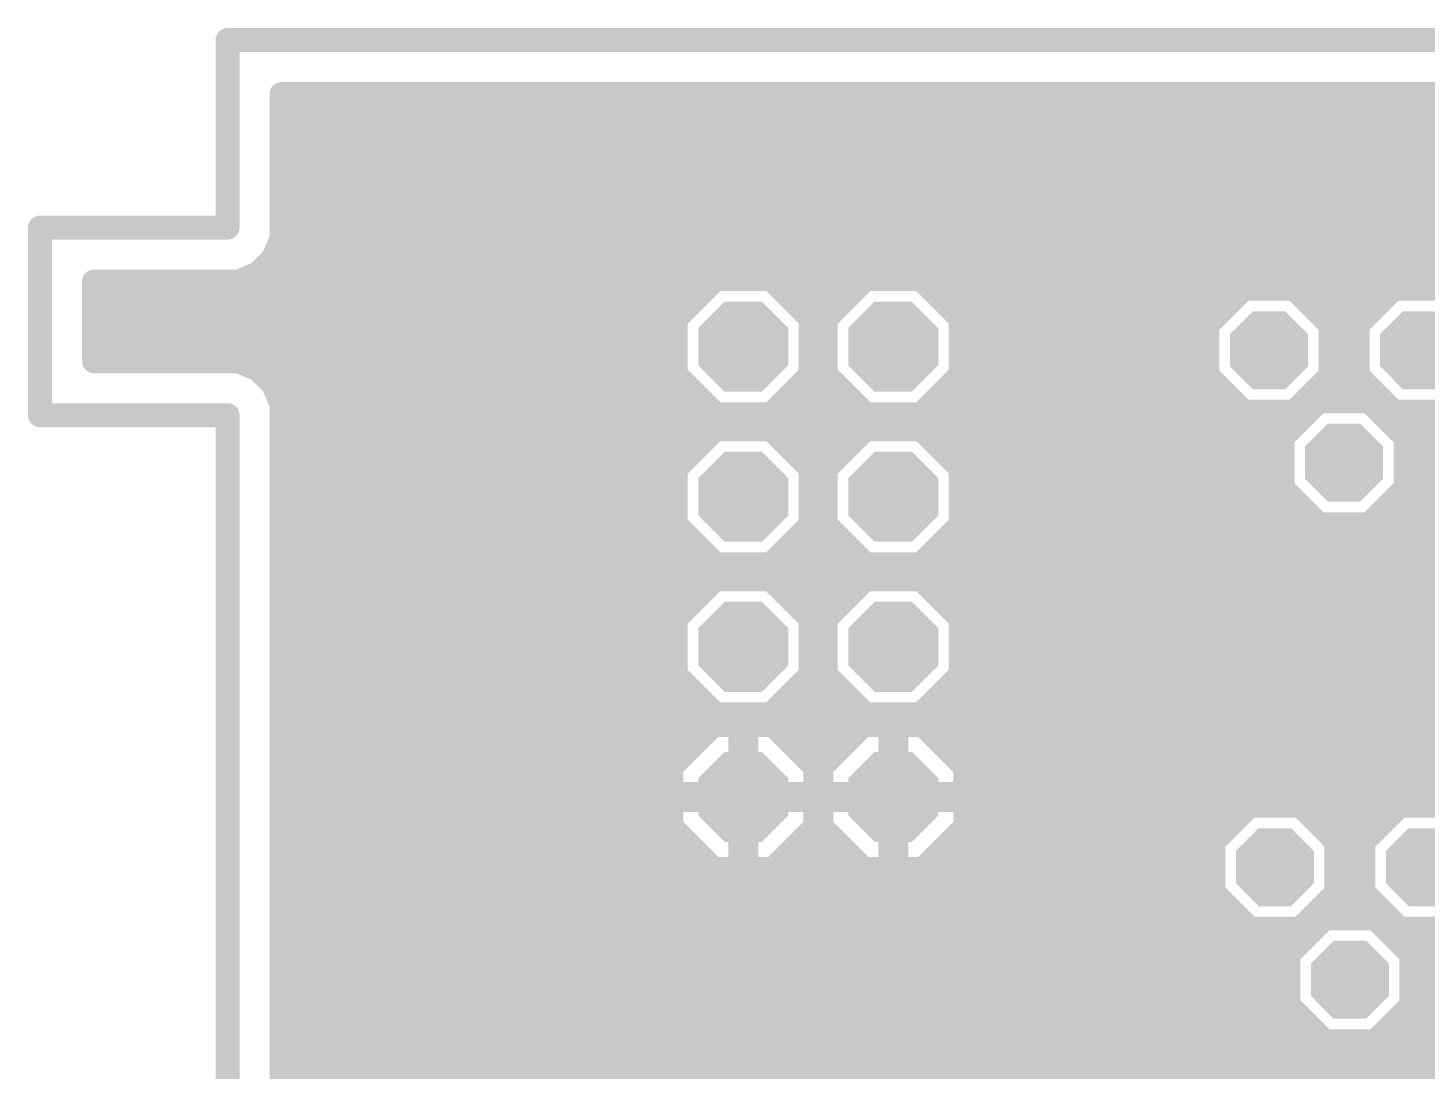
# Model space of a CAD drawing. Extents: x -22.4 to 22.4, y -27 to 9.2.
# Drawn here: x -22.38 to 1.32, y -8.47 to 9.2 of the extents above; entities that cross this region are included whole.
import ezdxf

# ---------------------------------------------------------------- set-up
doc = ezdxf.new("R2010")
doc.units = 0
for name, color, linetype in [('1', 22, 'CONTINUOUS'), ('17', 82, 'CONTINUOUS'), ('20', 7, 'CONTINUOUS')]:
    doc.layers.add(name, color=color, linetype=linetype)

# ---------------------------------------------------------------- blocks, each defined once
blk = doc.blocks.new('OCTAGONP')
at = {"const_width": 0.5}
blk.add_lwpolyline([(-0.25, -0.1036), (-0.25, 0.1036), (-0.1036, 0.25), (0.1036, 0.25), (0.25, 0.1036), (0.25, -0.1036), (0.1036, -0.25), (-0.1036, -0.25), (-0.25, -0.1036), (-0.25, 0.1036)], dxfattribs=at)

msp = doc.modelspace()

# ---------------------------------------------------------------- linework, layer by layer
at = {"layer": '1', "const_width": 0.4064}
for points in [[(-18.0856, 5.6431), (-18.0856, 8.0856)], [(-18.0856, 8.0856), (18.0856, 8.0856)], [(-18.0856, 7.7216), (18.0856, 7.7216)], [(-18.0856, 7.3152), (18.0856, 7.3152)], [(-18.0856, 6.9088), (18.0856, 6.9088)], [(-18.0856, 6.5024), (18.0856, 6.5024)], [(-18.0856, 6.096), (18.0856, 6.096)], [(-18.2248, 5.307), (-18.0856, 5.6431)], [(-18.0856, 5.6896), (18.0856, 5.6896)], [(-18.482, 5.0498), (-18.2248, 5.307)], [(-18.2486, 5.2832), (18.2486, 5.2832)], [(-18.8181, 4.9106), (-18.482, 5.0498)], [(-21.2606, 3.5644), (-21.2606, 4.9106)], [(-21.2606, 4.9106), (-18.8181, 4.9106)], [(-21.2606, 4.8768), (-10.8196, 4.8768)], [(-10.7434, 4.953), (-11.413, 4.2834)], [(-9.7966, 4.953), (-10.7434, 4.953)], [(-9.127, 4.2834), (-9.7966, 4.953)], [(-9.7204, 4.8768), (-8.2796, 4.8768)], [(-8.2034, 4.953), (-8.873, 4.2834)], [(-7.2566, 4.953), (-8.2034, 4.953)], [(-6.587, 4.2834), (-7.2566, 4.953)], [(-7.1804, 4.8768), (7.1804, 4.8768)], [(-1.8014, 4.7914), (-2.4114, 4.1814)], [(-0.9386, 4.7914), (-1.8014, 4.7914)], [(-0.3286, 4.1814), (-0.9386, 4.7914)], [(0.7386, 4.7914), (0.1286, 4.1814)], [(1.6014, 4.7914), (0.7386, 4.7914)], [(-21.2606, 4.4704), (-11.226, 4.4704)], [(-9.314, 4.4704), (-8.686, 4.4704)], [(-6.774, 4.4704), (-2.1224, 4.4704)], [(-0.6176, 4.4704), (0.4176, 4.4704)], [(-21.2606, 4.064), (-11.413, 4.064)], [(-11.413, 4.2834), (-11.413, 3.3366)], [(-9.127, 3.3366), (-9.127, 4.2834)], [(-9.127, 4.064), (-8.873, 4.064)], [(-8.873, 4.2834), (-8.873, 3.3366)], [(-6.587, 3.3366), (-6.587, 4.2834)], [(-6.587, 4.064), (-2.4114, 4.064)], [(-2.4114, 4.1814), (-2.4114, 3.3186)], [(-0.3286, 3.3186), (-0.3286, 4.1814)], [(-0.3286, 4.064), (0.1286, 4.064)], [(0.1286, 4.1814), (0.1286, 3.3186)], [(-21.2606, 3.6576), (-11.413, 3.6576)], [(-9.127, 3.6576), (-8.873, 3.6576)], [(-6.587, 3.6576), (-2.4114, 3.6576)], [(-0.3286, 3.6576), (0.1286, 3.6576)], [(-18.8181, 3.5644), (-21.2606, 3.5644)], [(-18.482, 3.4252), (-18.8181, 3.5644)], [(-18.2248, 3.168), (-18.482, 3.4252)], [(-18.308, 3.2512), (-11.3276, 3.2512)], [(-18.0856, 2.8319), (-18.2248, 3.168)], [(-11.413, 3.3366), (-10.7434, 2.667)], [(-9.7966, 2.667), (-9.127, 3.3366)], [(-9.2124, 3.2512), (-8.7876, 3.2512)], [(-8.873, 3.3366), (-8.2034, 2.667)], [(-7.2566, 2.667), (-6.587, 3.3366)], [(-6.6724, 3.2512), (-2.344, 3.2512)], [(-2.4114, 3.3186), (-1.8014, 2.7086)], [(-0.9386, 2.7086), (-0.3286, 3.3186)], [(-0.396, 3.2512), (0.196, 3.2512)], [(0.1286, 3.3186), (0.7386, 2.7086)], [(-0.5314, 2.8864), (-1.1414, 2.2764)], [(0.3314, 2.8864), (-0.5314, 2.8864)], [(0.9414, 2.2764), (0.3314, 2.8864)], [(-18.0909, 2.8448), (-10.9212, 2.8448)], [(-18.0856, 2.4681), (-18.0856, 2.8319)], [(-10.7434, 2.667), (-9.7966, 2.667)], [(-9.6188, 2.8448), (-8.3812, 2.8448)], [(-8.2034, 2.667), (-7.2566, 2.667)], [(-7.0788, 2.8448), (-1.9376, 2.8448)], [(-1.8014, 2.7086), (-0.9386, 2.7086)], [(-0.8024, 2.8448), (-0.573, 2.8448)], [(0.373, 2.8448), (0.6024, 2.8448)], [(0.7386, 2.7086), (1.6014, 2.7086)], [(-18.0856, -18.0856), (-18.0856, 2.4681)], [(-18.0856, 2.4384), (-0.9794, 2.4384)], [(-10.7434, 2.413), (-11.413, 1.7434)], [(-9.7966, 2.413), (-10.7434, 2.413)], [(-9.127, 1.7434), (-9.7966, 2.413)], [(-8.2034, 2.413), (-8.873, 1.7434)], [(-7.2566, 2.413), (-8.2034, 2.413)], [(-6.587, 1.7434), (-7.2566, 2.413)], [(0.7794, 2.4384), (12.5354, 2.4384)], [(-1.1414, 2.2764), (-1.1414, 1.4136)], [(0.9414, 1.4136), (0.9414, 2.2764)], [(-18.0856, 2.032), (-11.1244, 2.032)], [(-9.4156, 2.032), (-8.5844, 2.032)], [(-6.8756, 2.032), (-1.1414, 2.032)], [(0.9414, 2.032), (6.8756, 2.032)], [(-11.413, 1.7434), (-11.413, 0.7966)], [(-9.127, 0.7966), (-9.127, 1.7434)], [(-8.873, 1.7434), (-8.873, 0.7966)], [(-6.587, 0.7966), (-6.587, 1.7434)], [(-18.0856, 1.6256), (-11.413, 1.6256)], [(-9.127, 1.6256), (-8.873, 1.6256)], [(-6.587, 1.6256), (-1.1414, 1.6256)], [(0.9414, 1.6256), (6.587, 1.6256)], [(-18.0856, 1.2192), (-11.413, 1.2192)], [(-9.127, 1.2192), (-8.873, 1.2192)], [(-6.587, 1.2192), (-0.947, 1.2192)], [(-1.1414, 1.4136), (-0.5314, 0.8036)], [(0.3314, 0.8036), (0.9414, 1.4136)], [(0.747, 1.2192), (6.587, 1.2192)], [(-18.0856, 0.8128), (-11.413, 0.8128)], [(-11.413, 0.7966), (-10.7434, 0.127)], [(-9.7966, 0.127), (-9.127, 0.7966)], [(-9.127, 0.8128), (-8.873, 0.8128)], [(-8.873, 0.7966), (-8.2034, 0.127)], [(-7.2566, 0.127), (-6.587, 0.7966)], [(-6.587, 0.8128), (-0.5406, 0.8128)], [(-0.5314, 0.8036), (0.3314, 0.8036)], [(0.3406, 0.8128), (6.587, 0.8128)], [(-18.0856, 0.4064), (-11.0228, 0.4064)], [(-9.5172, 0.4064), (-8.4828, 0.4064)], [(-6.9772, 0.4064), (6.9772, 0.4064)], [(-10.7434, 0.127), (-9.7966, 0.127)], [(-8.2034, 0.127), (-7.2566, 0.127)], [(-18.0856, 0), (12.7158, 0)], [(-10.7434, -0.127), (-11.413, -0.7966)], [(-9.7966, -0.127), (-10.7434, -0.127)], [(-9.127, -0.7966), (-9.7966, -0.127)], [(-8.2034, -0.127), (-8.873, -0.7966)], [(-7.2566, -0.127), (-8.2034, -0.127)], [(-6.587, -0.7966), (-7.2566, -0.127)], [(-18.0856, -0.4064), (-11.0228, -0.4064)], [(-9.5172, -0.4064), (-8.4828, -0.4064)], [(-6.9772, -0.4064), (6.9772, -0.4064)], [(-18.0856, -0.8128), (-11.413, -0.8128)], [(-11.413, -0.7966), (-11.413, -1.7434)], [(-9.127, -1.7434), (-9.127, -0.7966)], [(-9.127, -0.8128), (-8.873, -0.8128)], [(-8.873, -0.7966), (-8.873, -1.7434)], [(-6.587, -1.7434), (-6.587, -0.7966)], [(-6.587, -0.8128), (6.587, -0.8128)], [(-18.0856, -1.2192), (-11.413, -1.2192)], [(-9.127, -1.2192), (-8.873, -1.2192)], [(-6.587, -1.2192), (6.587, -1.2192)], [(-18.0856, -1.6256), (-11.413, -1.6256)], [(-11.413, -1.7434), (-10.7434, -2.413)], [(-9.7966, -2.413), (-9.127, -1.7434)], [(-9.127, -1.6256), (-8.873, -1.6256)], [(-8.873, -1.7434), (-8.2034, -2.413)], [(-7.2566, -2.413), (-6.587, -1.7434)], [(-6.587, -1.6256), (6.587, -1.6256)], [(-18.0856, -2.032), (-11.1244, -2.032)], [(-9.4156, -2.032), (-8.5844, -2.032)], [(-6.8756, -2.032), (6.8756, -2.032)], [(-18.0856, -2.4384), (12.7158, -2.4384)], [(-10.7434, -2.413), (-9.7966, -2.413)], [(-8.2034, -2.413), (-7.2566, -2.413)], [(-10.775, -2.5908), (-11.4892, -3.305)], [(-10.3208, -2.5908), (-10.775, -2.5908)], [(-10.3208, -3.7592), (-10.3208, -2.5908)], [(-9.765, -2.5908), (-10.2192, -2.5908)], [(-10.2192, -2.5908), (-10.2192, -3.7592)], [(-9.0508, -3.305), (-9.765, -2.5908)], [(-8.235, -2.5908), (-8.9492, -3.305)], [(-7.7808, -2.5908), (-8.235, -2.5908)], [(-7.7808, -3.7592), (-7.7808, -2.5908)], [(-7.225, -2.5908), (-7.6792, -2.5908)], [(-7.6792, -2.5908), (-7.6792, -3.7592)], [(-6.5108, -3.305), (-7.225, -2.5908)], [(-18.0856, -2.8448), (-11.029, -2.8448)], [(-10.3208, -2.8448), (-10.2192, -2.8448)], [(-9.511, -2.8448), (-8.489, -2.8448)], [(-7.7808, -2.8448), (-7.6792, -2.8448)], [(-6.971, -2.8448), (6.971, -2.8448)], [(-18.0856, -3.2512), (-11.4354, -3.2512)], [(-10.3208, -3.2512), (-10.2192, -3.2512)], [(-9.1046, -3.2512), (-8.8954, -3.2512)], [(-7.7808, -3.2512), (-7.6792, -3.2512)], [(-6.5646, -3.2512), (6.5646, -3.2512)], [(-11.4892, -3.305), (-11.4892, -3.7592)], [(-9.0508, -3.7592), (-9.0508, -3.305)], [(-8.9492, -3.305), (-8.9492, -3.7592)], [(-6.5108, -3.7592), (-6.5108, -3.305)], [(-18.0856, -3.6576), (-11.4892, -3.6576)], [(-10.3208, -3.6576), (-10.2192, -3.6576)], [(-9.0508, -3.6576), (-8.9492, -3.6576)], [(-7.7808, -3.6576), (-7.6792, -3.6576)], [(-6.5108, -3.6576), (6.5108, -3.6576)], [(-11.4892, -3.7592), (-10.3208, -3.7592)], [(-10.3208, -3.8608), (-11.4892, -3.8608)], [(-11.4892, -3.8608), (-11.4892, -4.315)], [(-10.2192, -3.7592), (-10.3208, -3.7592)], [(-10.3208, -3.7592), (-10.3208, -3.8608)], [(-10.3208, -5.0292), (-10.3208, -3.8608)], [(-10.3208, -3.8608), (-10.2192, -3.8608)], [(-10.2192, -3.8608), (-10.2192, -3.7592)], [(-10.2192, -3.7592), (-9.0508, -3.7592)], [(-10.2192, -3.8608), (-10.2192, -5.0292)], [(-9.0508, -3.8608), (-10.2192, -3.8608)], [(-9.0508, -4.315), (-9.0508, -3.8608)], [(-8.9492, -3.7592), (-7.7808, -3.7592)], [(-7.7808, -3.8608), (-8.9492, -3.8608)], [(-8.9492, -3.8608), (-8.9492, -4.315)], [(-7.6792, -3.7592), (-7.7808, -3.7592)], [(-7.7808, -3.7592), (-7.7808, -3.8608)], [(-7.7808, -5.0292), (-7.7808, -3.8608)], [(-7.7808, -3.8608), (-7.6792, -3.8608)], [(-7.6792, -3.8608), (-7.6792, -3.7592)], [(-7.6792, -3.7592), (-6.5108, -3.7592)], [(-7.6792, -3.8608), (-7.6792, -5.0292)], [(-6.5108, -3.8608), (-7.6792, -3.8608)], [(-6.5108, -4.315), (-6.5108, -3.8608)], [(-1.7014, -3.9586), (-2.3114, -4.5686)], [(-0.8386, -3.9586), (-1.7014, -3.9586)], [(-0.2286, -4.5686), (-0.8386, -3.9586)], [(0.8386, -3.9586), (0.2286, -4.5686)], [(1.7014, -3.9586), (0.8386, -3.9586)], [(-18.0856, -4.064), (-11.4892, -4.064)], [(-10.3208, -4.064), (-10.2192, -4.064)], [(-9.0508, -4.064), (-8.9492, -4.064)], [(-7.7808, -4.064), (-7.6792, -4.064)], [(-6.5108, -4.064), (-1.8068, -4.064)], [(-0.7332, -4.064), (0.7332, -4.064)], [(-11.4892, -4.315), (-10.775, -5.0292)], [(-9.765, -5.0292), (-9.0508, -4.315)], [(-8.9492, -4.315), (-8.235, -5.0292)], [(-7.225, -5.0292), (-6.5108, -4.315)], [(-18.0856, -4.4704), (-11.3338, -4.4704)], [(-10.3208, -4.4704), (-10.2192, -4.4704)], [(-9.2062, -4.4704), (-8.7938, -4.4704)], [(-7.7808, -4.4704), (-7.6792, -4.4704)], [(-6.6662, -4.4704), (-2.2132, -4.4704)], [(-2.3114, -4.5686), (-2.3114, -5.4314)], [(-0.3268, -4.4704), (0.3268, -4.4704)], [(-0.2286, -5.4314), (-0.2286, -4.5686)], [(0.2286, -4.5686), (0.2286, -5.4314)], [(-18.0856, -4.8768), (-10.9274, -4.8768)], [(-10.3208, -4.8768), (-10.2192, -4.8768)], [(-9.6126, -4.8768), (-8.3874, -4.8768)], [(-7.7808, -4.8768), (-7.6792, -4.8768)], [(-7.0726, -4.8768), (-2.3114, -4.8768)], [(-0.2286, -4.8768), (0.2286, -4.8768)], [(-10.775, -5.0292), (-10.3208, -5.0292)], [(-10.2192, -5.0292), (-9.765, -5.0292)], [(-8.235, -5.0292), (-7.7808, -5.0292)], [(-7.6792, -5.0292), (-7.225, -5.0292)], [(-18.0856, -5.2832), (-2.3114, -5.2832)], [(-0.2286, -5.2832), (0.2286, -5.2832)], [(-2.3114, -5.4314), (-1.7014, -6.0414)], [(-0.8386, -6.0414), (-0.2286, -5.4314)], [(0.2286, -5.4314), (0.8386, -6.0414)], [(-18.0856, -5.6896), (-2.0532, -5.6896)], [(-0.4314, -5.8636), (-1.0414, -6.4736)], [(-0.4868, -5.6896), (0.4868, -5.6896)], [(0.4314, -5.8636), (-0.4314, -5.8636)], [(1.0414, -6.4736), (0.4314, -5.8636)], [(-18.0856, -6.096), (-0.6638, -6.096)], [(-1.7014, -6.0414), (-0.8386, -6.0414)], [(0.6638, -6.096), (10.8813, -6.096)], [(0.8386, -6.0414), (1.7014, -6.0414)], [(-18.0856, -6.5024), (-1.0414, -6.5024)], [(-1.0414, -6.4736), (-1.0414, -7.3364)], [(1.0414, -7.3364), (1.0414, -6.4736)], [(1.0414, -6.5024), (10.3115, -6.5024)], [(-18.0856, -6.9088), (-1.0414, -6.9088)], [(1.0414, -6.9088), (10.1658, -6.9088)], [(-18.0856, -7.3152), (-1.0414, -7.3152)], [(-1.0414, -7.3364), (-0.4314, -7.9464)], [(0.4314, -7.9464), (1.0414, -7.3364)], [(1.0414, -7.3152), (10.1946, -7.3152)], [(-18.0856, -7.7216), (-0.6562, -7.7216)], [(0.6562, -7.7216), (10.4297, -7.7216)], [(-0.4314, -7.9464), (0.4314, -7.9464)], [(-18.0856, -8.128), (18.0856, -8.128)], [(-18.0856, -8.5344), (18.0856, -8.5344)]]:
    msp.add_lwpolyline(points, dxfattribs=at)
at = {"layer": '1', "const_width": 0.2032}
for points in [[(-17.984, 8.0856, 1), (-18.1872, 8.0856)], [(-18.0856, 8.1872, 1), (-18.0856, 7.984)], [(-18.0856, 7.8232, 1), (-18.0856, 7.62)], [(-18.0856, 7.4168, 1), (-18.0856, 7.2136)], [(-18.0856, 7.0104, 1), (-18.0856, 6.8072)], [(-18.0856, 6.604, 1), (-18.0856, 6.4008)], [(-18.0856, 6.1976, 1), (-18.0856, 5.9944)], [(-18.0856, 5.7912, 1), (-18.0856, 5.588)], [(-18.1872, 5.6431, 1), (-17.984, 5.6431)], [(-17.9917, 5.6042, 1), (-18.1795, 5.682)], [(-18.2486, 5.3848, 1), (-18.2486, 5.1816)], [(-18.153, 5.2352, 1), (-18.2967, 5.3789)], [(-18.5539, 5.1217, 1), (-18.4102, 4.978)], [(-18.4432, 4.9559, 1), (-18.5209, 5.1437)], [(-18.3187, 5.3459, 1), (-18.1309, 5.2682)], [(-21.159, 4.9106, 1), (-21.3622, 4.9106)], [(-21.2606, 5.0122, 1), (-21.2606, 4.809)], [(-21.2606, 4.9784, 1), (-21.2606, 4.7752)], [(-18.857, 5.0045, 1), (-18.7792, 4.8167)], [(-18.8181, 4.809, 1), (-18.8181, 5.0122)], [(-10.7434, 5.0546, 1), (-10.7434, 4.8514)], [(-10.8196, 4.7752, 1), (-10.8196, 4.9784)], [(-10.6716, 4.8812, 1), (-10.8153, 5.0248)], [(-9.7247, 5.0248, 1), (-9.8684, 4.8812)], [(-9.7204, 4.9784, 1), (-9.7204, 4.7752)], [(-9.7966, 4.8514, 1), (-9.7966, 5.0546)], [(-8.2034, 5.0546, 1), (-8.2034, 4.8514)], [(-8.2796, 4.7752, 1), (-8.2796, 4.9784)], [(-8.1316, 4.8812, 1), (-8.2753, 5.0248)], [(-7.1847, 5.0248, 1), (-7.3284, 4.8812)], [(-7.1804, 4.9784, 1), (-7.1804, 4.7752)], [(-7.2566, 4.8514, 1), (-7.2566, 5.0546)], [(-1.8014, 4.893, 1), (-1.8014, 4.6898)], [(-1.7295, 4.7196, 1), (-1.8732, 4.8632)], [(-0.8668, 4.8632, 1), (-1.0105, 4.7196)], [(-0.9386, 4.6898, 1), (-0.9386, 4.893)], [(0.7386, 4.893, 1), (0.7386, 4.6898)], [(0.8105, 4.7196, 1), (0.6668, 4.8632)], [(-21.2606, 4.572, 1), (-21.2606, 4.3688)], [(-11.226, 4.3688, 1), (-11.226, 4.572)], [(-9.314, 4.572, 1), (-9.314, 4.3688)], [(-8.686, 4.3688, 1), (-8.686, 4.572)], [(-6.774, 4.572, 1), (-6.774, 4.3688)], [(-2.1224, 4.3688, 1), (-2.1224, 4.572)], [(-0.6176, 4.572, 1), (-0.6176, 4.3688)], [(0.4176, 4.3688, 1), (0.4176, 4.572)], [(-21.2606, 4.1656, 1), (-21.2606, 3.9624)], [(-11.3114, 4.2834, 1), (-11.5146, 4.2834)], [(-11.4848, 4.3553, 1), (-11.3412, 4.2116)], [(-11.413, 3.9624, 1), (-11.413, 4.1656)], [(-9.0254, 4.2834, 1), (-9.2286, 4.2834)], [(-9.127, 4.1656, 1), (-9.127, 3.9624)], [(-9.1988, 4.2116, 1), (-9.0552, 4.3553)], [(-8.7714, 4.2834, 1), (-8.9746, 4.2834)], [(-8.9448, 4.3553, 1), (-8.8012, 4.2116)], [(-8.873, 3.9624, 1), (-8.873, 4.1656)], [(-6.4854, 4.2834, 1), (-6.6886, 4.2834)], [(-6.587, 4.1656, 1), (-6.587, 3.9624)], [(-6.6588, 4.2116, 1), (-6.5152, 4.3553)], [(-2.3098, 4.1814, 1), (-2.513, 4.1814)], [(-2.4832, 4.2532, 1), (-2.3396, 4.1095)], [(-2.4114, 3.9624, 1), (-2.4114, 4.1656)], [(-0.227, 4.1814, 1), (-0.4302, 4.1814)], [(-0.3286, 4.1656, 1), (-0.3286, 3.9624)], [(-0.4004, 4.1095, 1), (-0.2568, 4.2532)], [(0.2302, 4.1814, 1), (0.027, 4.1814)], [(0.0568, 4.2532, 1), (0.2004, 4.1095)], [(0.1286, 3.9624, 1), (0.1286, 4.1656)], [(-21.2606, 3.7592, 1), (-21.2606, 3.556)], [(-11.413, 3.556, 1), (-11.413, 3.7592)], [(-9.127, 3.7592, 1), (-9.127, 3.556)], [(-8.873, 3.556, 1), (-8.873, 3.7592)], [(-6.587, 3.7592, 1), (-6.587, 3.556)], [(-2.4114, 3.556, 1), (-2.4114, 3.7592)], [(-0.3286, 3.7592, 1), (-0.3286, 3.556)], [(0.1286, 3.556, 1), (0.1286, 3.7592)], [(-21.2606, 3.666, 1), (-21.2606, 3.4628)], [(-21.3622, 3.5644, 1), (-21.159, 3.5644)], [(-18.7792, 3.6583, 1), (-18.857, 3.4705)], [(-18.8181, 3.4628, 1), (-18.8181, 3.666)], [(-18.4102, 3.497, 1), (-18.5539, 3.3533)], [(-18.5209, 3.3313, 1), (-18.4432, 3.5191)], [(-18.308, 3.3528, 1), (-18.308, 3.1496)], [(-18.1309, 3.2068, 1), (-18.3187, 3.1291)], [(-18.2967, 3.0961, 1), (-18.153, 3.2398)], [(-11.3412, 3.4084, 1), (-11.4848, 3.2647)], [(-11.5146, 3.3366, 1), (-11.3114, 3.3366)], [(-11.3276, 3.1496, 1), (-11.3276, 3.3528)], [(-9.2124, 3.3528, 1), (-9.2124, 3.1496)], [(-9.2286, 3.3366, 1), (-9.0254, 3.3366)], [(-9.0552, 3.2647, 1), (-9.1988, 3.4084)], [(-8.8012, 3.4084, 1), (-8.9448, 3.2647)], [(-8.9746, 3.3366, 1), (-8.7714, 3.3366)], [(-8.7876, 3.1496, 1), (-8.7876, 3.3528)], [(-6.6724, 3.3528, 1), (-6.6724, 3.1496)], [(-6.6886, 3.3366, 1), (-6.4854, 3.3366)], [(-6.5152, 3.2647, 1), (-6.6588, 3.4084)], [(-2.3396, 3.3905, 1), (-2.4832, 3.2468)], [(-2.513, 3.3186, 1), (-2.3098, 3.3186)], [(-2.344, 3.1496, 1), (-2.344, 3.3528)], [(-0.396, 3.3528, 1), (-0.396, 3.1496)], [(-0.4302, 3.3186, 1), (-0.227, 3.3186)], [(-0.2568, 3.2468, 1), (-0.4004, 3.3905)], [(0.2004, 3.3905, 1), (0.0568, 3.2468)], [(0.027, 3.3186, 1), (0.2302, 3.3186)], [(0.196, 3.1496, 1), (0.196, 3.3528)], [(-0.5314, 2.988, 1), (-0.5314, 2.7848)], [(-0.4595, 2.8146, 1), (-0.6032, 2.9582)], [(0.4032, 2.9582, 1), (0.2595, 2.8146)], [(0.3314, 2.7848, 1), (0.3314, 2.988)], [(-18.0909, 2.9464, 1), (-18.0909, 2.7432)], [(-17.984, 2.8319, 1), (-18.1872, 2.8319)], [(-18.1795, 2.793, 1), (-17.9917, 2.8708)], [(-10.9212, 2.7432, 1), (-10.9212, 2.9464)], [(-10.7434, 2.7686, 1), (-10.7434, 2.5654)], [(-9.7966, 2.5654, 1), (-9.7966, 2.7686)], [(-9.6188, 2.9464, 1), (-9.6188, 2.7432)], [(-8.3812, 2.7432, 1), (-8.3812, 2.9464)], [(-8.2034, 2.7686, 1), (-8.2034, 2.5654)], [(-7.2566, 2.5654, 1), (-7.2566, 2.7686)], [(-7.0788, 2.9464, 1), (-7.0788, 2.7432)], [(-1.9376, 2.7432, 1), (-1.9376, 2.9464)], [(-1.8014, 2.8102, 1), (-1.8014, 2.607)], [(-1.8732, 2.6368, 1), (-1.7295, 2.7804)], [(-1.0105, 2.7804, 1), (-0.8668, 2.6368)], [(-0.9386, 2.607, 1), (-0.9386, 2.8102)], [(-0.8024, 2.9464, 1), (-0.8024, 2.7432)], [(-0.573, 2.7432, 1), (-0.573, 2.9464)], [(0.373, 2.9464, 1), (0.373, 2.7432)], [(0.6024, 2.7432, 1), (0.6024, 2.9464)], [(0.7386, 2.8102, 1), (0.7386, 2.607)], [(0.6668, 2.6368, 1), (0.8105, 2.7804)], [(-17.984, 2.4681, 1), (-18.1872, 2.4681)], [(-18.0856, 2.54, 1), (-18.0856, 2.3368)], [(-10.7434, 2.5146, 1), (-10.7434, 2.3114)], [(-10.8153, 2.5952, 1), (-10.6716, 2.7388)], [(-10.6716, 2.3412, 1), (-10.8153, 2.4848)], [(-9.8684, 2.7388, 1), (-9.7247, 2.5952)], [(-9.7247, 2.4848, 1), (-9.8684, 2.3412)], [(-9.7966, 2.3114, 1), (-9.7966, 2.5146)], [(-8.2034, 2.5146, 1), (-8.2034, 2.3114)], [(-8.2753, 2.5952, 1), (-8.1316, 2.7388)], [(-8.1316, 2.3412, 1), (-8.2753, 2.4848)], [(-7.3284, 2.7388, 1), (-7.1847, 2.5952)], [(-7.1847, 2.4848, 1), (-7.3284, 2.3412)], [(-7.2566, 2.3114, 1), (-7.2566, 2.5146)], [(-0.9794, 2.3368, 1), (-0.9794, 2.54)], [(0.7794, 2.54, 1), (0.7794, 2.3368)], [(-18.1872, 2.4681, 1), (-17.984, 2.4681)], [(-1.0398, 2.2764, 1), (-1.243, 2.2764)], [(-1.2132, 2.3482, 1), (-1.0696, 2.2045)], [(1.043, 2.2764, 1), (0.8398, 2.2764)], [(0.8696, 2.2045, 1), (1.0132, 2.3482)], [(-18.0856, 2.1336, 1), (-18.0856, 1.9304)], [(-11.1244, 1.9304, 1), (-11.1244, 2.1336)], [(-9.4156, 2.1336, 1), (-9.4156, 1.9304)], [(-8.5844, 1.9304, 1), (-8.5844, 2.1336)], [(-6.8756, 2.1336, 1), (-6.8756, 1.9304)], [(-1.1414, 1.9304, 1), (-1.1414, 2.1336)], [(0.9414, 2.1336, 1), (0.9414, 1.9304)], [(-11.3114, 1.7434, 1), (-11.5146, 1.7434)], [(-11.4848, 1.8153, 1), (-11.3412, 1.6716)], [(-9.0254, 1.7434, 1), (-9.2286, 1.7434)], [(-9.1988, 1.6716, 1), (-9.0552, 1.8153)], [(-8.7714, 1.7434, 1), (-8.9746, 1.7434)], [(-8.9448, 1.8153, 1), (-8.8012, 1.6716)], [(-6.4854, 1.7434, 1), (-6.6886, 1.7434)], [(-6.6588, 1.6716, 1), (-6.5152, 1.8153)], [(-18.0856, 1.7272, 1), (-18.0856, 1.524)], [(-11.413, 1.524, 1), (-11.413, 1.7272)], [(-9.127, 1.7272, 1), (-9.127, 1.524)], [(-8.873, 1.524, 1), (-8.873, 1.7272)], [(-6.587, 1.7272, 1), (-6.587, 1.524)], [(-1.1414, 1.524, 1), (-1.1414, 1.7272)], [(0.9414, 1.7272, 1), (0.9414, 1.524)], [(-18.0856, 1.3208, 1), (-18.0856, 1.1176)], [(-11.413, 1.1176, 1), (-11.413, 1.3208)], [(-9.127, 1.3208, 1), (-9.127, 1.1176)], [(-8.873, 1.1176, 1), (-8.873, 1.3208)], [(-6.587, 1.3208, 1), (-6.587, 1.1176)], [(-1.0696, 1.4855, 1), (-1.2132, 1.3418)], [(-1.243, 1.4136, 1), (-1.0398, 1.4136)], [(-0.947, 1.1176, 1), (-0.947, 1.3208)], [(0.747, 1.3208, 1), (0.747, 1.1176)], [(0.8398, 1.4136, 1), (1.043, 1.4136)], [(1.0132, 1.3418, 1), (0.8696, 1.4855)], [(-18.0856, 0.9144, 1), (-18.0856, 0.7112)], [(-11.3412, 0.8684, 1), (-11.4848, 0.7247)], [(-11.413, 0.7112, 1), (-11.413, 0.9144)], [(-9.127, 0.9144, 1), (-9.127, 0.7112)], [(-9.0552, 0.7247, 1), (-9.1988, 0.8684)], [(-8.8012, 0.8684, 1), (-8.9448, 0.7247)], [(-8.873, 0.7112, 1), (-8.873, 0.9144)], [(-6.587, 0.9144, 1), (-6.587, 0.7112)], [(-6.5152, 0.7247, 1), (-6.6588, 0.8684)], [(-0.5314, 0.9052, 1), (-0.5314, 0.702)], [(-0.6032, 0.7318, 1), (-0.4595, 0.8754)], [(-0.5406, 0.7112, 1), (-0.5406, 0.9144)], [(0.2595, 0.8754, 1), (0.4032, 0.7318)], [(0.3406, 0.9144, 1), (0.3406, 0.7112)], [(0.3314, 0.702, 1), (0.3314, 0.9052)], [(-11.5146, 0.7966, 1), (-11.3114, 0.7966)], [(-9.2286, 0.7966, 1), (-9.0254, 0.7966)], [(-8.9746, 0.7966, 1), (-8.7714, 0.7966)], [(-6.6886, 0.7966, 1), (-6.4854, 0.7966)], [(-18.0856, 0.508, 1), (-18.0856, 0.3048)], [(-11.0228, 0.3048, 1), (-11.0228, 0.508)], [(-9.5172, 0.508, 1), (-9.5172, 0.3048)], [(-8.4828, 0.3048, 1), (-8.4828, 0.508)], [(-6.9772, 0.508, 1), (-6.9772, 0.3048)], [(-10.7434, 0.2286, 1), (-10.7434, 0.0254)], [(-10.8153, 0.0552, 1), (-10.6716, 0.1988)], [(-9.8684, 0.1988, 1), (-9.7247, 0.0552)], [(-9.7966, 0.0254, 1), (-9.7966, 0.2286)], [(-8.2034, 0.2286, 1), (-8.2034, 0.0254)], [(-8.2753, 0.0552, 1), (-8.1316, 0.1988)], [(-7.3284, 0.1988, 1), (-7.1847, 0.0552)], [(-7.2566, 0.0254, 1), (-7.2566, 0.2286)], [(-18.0856, 0.1016, 1), (-18.0856, -0.1016)], [(-10.7434, -0.0254, 1), (-10.7434, -0.2286)], [(-10.6716, -0.1988, 1), (-10.8153, -0.0552)], [(-9.7247, -0.0552, 1), (-9.8684, -0.1988)], [(-9.7966, -0.2286, 1), (-9.7966, -0.0254)], [(-8.2034, -0.0254, 1), (-8.2034, -0.2286)], [(-8.1316, -0.1988, 1), (-8.2753, -0.0552)], [(-7.1847, -0.0552, 1), (-7.3284, -0.1988)], [(-7.2566, -0.2286, 1), (-7.2566, -0.0254)], [(-18.0856, -0.3048, 1), (-18.0856, -0.508)], [(-11.0228, -0.508, 1), (-11.0228, -0.3048)], [(-9.5172, -0.3048, 1), (-9.5172, -0.508)], [(-8.4828, -0.508, 1), (-8.4828, -0.3048)], [(-6.9772, -0.3048, 1), (-6.9772, -0.508)], [(-18.0856, -0.7112, 1), (-18.0856, -0.9144)], [(-11.3114, -0.7966, 1), (-11.5146, -0.7966)], [(-11.4848, -0.7247, 1), (-11.3412, -0.8684)], [(-11.413, -0.9144, 1), (-11.413, -0.7112)], [(-9.0254, -0.7966, 1), (-9.2286, -0.7966)], [(-9.127, -0.7112, 1), (-9.127, -0.9144)], [(-9.1988, -0.8684, 1), (-9.0552, -0.7247)], [(-8.7714, -0.7966, 1), (-8.9746, -0.7966)], [(-8.9448, -0.7247, 1), (-8.8012, -0.8684)], [(-8.873, -0.9144, 1), (-8.873, -0.7112)], [(-6.4854, -0.7966, 1), (-6.6886, -0.7966)], [(-6.587, -0.7112, 1), (-6.587, -0.9144)], [(-6.6588, -0.8684, 1), (-6.5152, -0.7247)], [(-18.0856, -1.1176, 1), (-18.0856, -1.3208)], [(-11.413, -1.3208, 1), (-11.413, -1.1176)], [(-9.127, -1.1176, 1), (-9.127, -1.3208)], [(-8.873, -1.3208, 1), (-8.873, -1.1176)], [(-6.587, -1.1176, 1), (-6.587, -1.3208)], [(-18.0856, -1.524, 1), (-18.0856, -1.7272)], [(-11.3412, -1.6716, 1), (-11.4848, -1.8153)], [(-11.5146, -1.7434, 1), (-11.3114, -1.7434)], [(-11.413, -1.7272, 1), (-11.413, -1.524)], [(-9.127, -1.524, 1), (-9.127, -1.7272)], [(-9.2286, -1.7434, 1), (-9.0254, -1.7434)], [(-9.0552, -1.8153, 1), (-9.1988, -1.6716)], [(-8.8012, -1.6716, 1), (-8.9448, -1.8153)], [(-8.9746, -1.7434, 1), (-8.7714, -1.7434)], [(-8.873, -1.7272, 1), (-8.873, -1.524)], [(-6.587, -1.524, 1), (-6.587, -1.7272)], [(-6.6886, -1.7434, 1), (-6.4854, -1.7434)], [(-6.5152, -1.8153, 1), (-6.6588, -1.6716)], [(-18.0856, -1.9304, 1), (-18.0856, -2.1336)], [(-11.1244, -2.1336, 1), (-11.1244, -1.9304)], [(-9.4156, -1.9304, 1), (-9.4156, -2.1336)], [(-8.5844, -2.1336, 1), (-8.5844, -1.9304)], [(-6.8756, -1.9304, 1), (-6.8756, -2.1336)], [(-18.0856, -2.3368, 1), (-18.0856, -2.54)], [(-10.7434, -2.3114, 1), (-10.7434, -2.5146)], [(-10.8153, -2.4848, 1), (-10.6716, -2.3412)], [(-9.8684, -2.3412, 1), (-9.7247, -2.4848)], [(-9.7966, -2.5146, 1), (-9.7966, -2.3114)], [(-8.2034, -2.3114, 1), (-8.2034, -2.5146)], [(-8.2753, -2.4848, 1), (-8.1316, -2.3412)], [(-7.3284, -2.3412, 1), (-7.1847, -2.4848)], [(-7.2566, -2.5146, 1), (-7.2566, -2.3114)], [(-10.775, -2.4892, 1), (-10.775, -2.6924)], [(-10.7032, -2.6626, 1), (-10.8468, -2.519)], [(-10.2192, -2.5908, 1), (-10.4224, -2.5908)], [(-10.2192, -2.4892, 1), (-10.2192, -2.6924)], [(-10.1176, -2.5908, 1), (-10.3208, -2.5908)], [(-10.3208, -2.6924, 1), (-10.3208, -2.4892)], [(-9.6931, -2.519, 1), (-9.8368, -2.6626)], [(-9.765, -2.6924, 1), (-9.765, -2.4892)], [(-8.235, -2.4892, 1), (-8.235, -2.6924)], [(-8.1632, -2.6626, 1), (-8.3068, -2.519)], [(-7.6792, -2.5908, 1), (-7.8824, -2.5908)], [(-7.6792, -2.4892, 1), (-7.6792, -2.6924)], [(-7.5776, -2.5908, 1), (-7.7808, -2.5908)], [(-7.7808, -2.6924, 1), (-7.7808, -2.4892)], [(-7.1531, -2.519, 1), (-7.2968, -2.6626)], [(-7.225, -2.6924, 1), (-7.225, -2.4892)], [(-18.0856, -2.7432, 1), (-18.0856, -2.9464)], [(-11.029, -2.9464, 1), (-11.029, -2.7432)], [(-10.3208, -2.7432, 1), (-10.3208, -2.9464)], [(-10.2192, -2.9464, 1), (-10.2192, -2.7432)], [(-9.511, -2.7432, 1), (-9.511, -2.9464)], [(-8.489, -2.9464, 1), (-8.489, -2.7432)], [(-7.7808, -2.7432, 1), (-7.7808, -2.9464)], [(-7.6792, -2.9464, 1), (-7.6792, -2.7432)], [(-6.971, -2.7432, 1), (-6.971, -2.9464)], [(-18.0856, -3.1496, 1), (-18.0856, -3.3528)], [(-11.4354, -3.3528, 1), (-11.4354, -3.1496)], [(-10.3208, -3.1496, 1), (-10.3208, -3.3528)], [(-10.2192, -3.3528, 1), (-10.2192, -3.1496)], [(-9.1046, -3.1496, 1), (-9.1046, -3.3528)], [(-8.8954, -3.3528, 1), (-8.8954, -3.1496)], [(-7.7808, -3.1496, 1), (-7.7808, -3.3528)], [(-7.6792, -3.3528, 1), (-7.6792, -3.1496)], [(-6.5646, -3.1496, 1), (-6.5646, -3.3528)], [(-11.3876, -3.305, 1), (-11.5908, -3.305)], [(-11.561, -3.2331, 1), (-11.4174, -3.3768)], [(-8.9492, -3.305, 1), (-9.1524, -3.305)], [(-9.1226, -3.3768, 1), (-8.979, -3.2331)], [(-8.8476, -3.305, 1), (-9.0508, -3.305)], [(-9.021, -3.2331, 1), (-8.8774, -3.3768)], [(-6.4092, -3.305, 1), (-6.6124, -3.305)], [(-6.5826, -3.3768, 1), (-6.439, -3.2331)], [(-18.0856, -3.556, 1), (-18.0856, -3.7592)], [(-11.4892, -3.7592, 1), (-11.4892, -3.556)], [(-10.3208, -3.556, 1), (-10.3208, -3.7592)], [(-10.2192, -3.7592, 1), (-10.2192, -3.556)], [(-9.0508, -3.556, 1), (-9.0508, -3.7592)], [(-8.9492, -3.7592, 1), (-8.9492, -3.556)], [(-7.7808, -3.556, 1), (-7.7808, -3.7592)], [(-7.6792, -3.7592, 1), (-7.6792, -3.556)], [(-6.5108, -3.556, 1), (-6.5108, -3.7592)], [(-11.4892, -3.6576, 1), (-11.4892, -3.8608)], [(-11.5908, -3.7592, 1), (-11.3876, -3.7592)], [(-11.4892, -3.7592, 1), (-11.4892, -3.9624)], [(-11.3876, -3.8608, 1), (-11.5908, -3.8608)], [(-10.3208, -3.6576, 1), (-10.3208, -3.8608)], [(-10.2192, -3.7592, 1), (-10.4224, -3.7592)], [(-10.2192, -3.8608, 1), (-10.4224, -3.8608)], [(-10.3208, -3.7592, 1), (-10.3208, -3.9624)], [(-10.4224, -3.7592, 1), (-10.2192, -3.7592)], [(-10.4224, -3.8608, 1), (-10.2192, -3.8608)], [(-10.1176, -3.7592, 1), (-10.3208, -3.7592)], [(-10.2192, -3.6576, 1), (-10.2192, -3.8608)], [(-10.3208, -3.8608, 1), (-10.3208, -3.6576)], [(-10.1176, -3.8608, 1), (-10.3208, -3.8608)], [(-10.2192, -3.7592, 1), (-10.2192, -3.9624)], [(-10.3208, -3.7592, 1), (-10.1176, -3.7592)], [(-10.3208, -3.9624, 1), (-10.3208, -3.7592)], [(-10.3208, -3.8608, 1), (-10.1176, -3.8608)], [(-10.2192, -3.8608, 1), (-10.2192, -3.6576)], [(-10.2192, -3.9624, 1), (-10.2192, -3.7592)], [(-8.9492, -3.8608, 1), (-9.1524, -3.8608)], [(-9.1524, -3.7592, 1), (-8.9492, -3.7592)], [(-8.9492, -3.6576, 1), (-8.9492, -3.8608)], [(-9.0508, -3.8608, 1), (-9.0508, -3.6576)], [(-9.0508, -3.7592, 1), (-8.8476, -3.7592)], [(-8.9492, -3.7592, 1), (-8.9492, -3.9624)], [(-8.8476, -3.8608, 1), (-9.0508, -3.8608)], [(-9.0508, -3.9624, 1), (-9.0508, -3.7592)], [(-7.7808, -3.6576, 1), (-7.7808, -3.8608)], [(-7.6792, -3.7592, 1), (-7.8824, -3.7592)], [(-7.6792, -3.8608, 1), (-7.8824, -3.8608)], [(-7.7808, -3.7592, 1), (-7.7808, -3.9624)], [(-7.8824, -3.7592, 1), (-7.6792, -3.7592)], [(-7.8824, -3.8608, 1), (-7.6792, -3.8608)], [(-7.5776, -3.7592, 1), (-7.7808, -3.7592)], [(-7.6792, -3.6576, 1), (-7.6792, -3.8608)], [(-7.7808, -3.8608, 1), (-7.7808, -3.6576)], [(-7.5776, -3.8608, 1), (-7.7808, -3.8608)], [(-7.6792, -3.7592, 1), (-7.6792, -3.9624)], [(-7.7808, -3.7592, 1), (-7.5776, -3.7592)], [(-7.7808, -3.9624, 1), (-7.7808, -3.7592)], [(-7.7808, -3.8608, 1), (-7.5776, -3.8608)], [(-7.6792, -3.8608, 1), (-7.6792, -3.6576)], [(-7.6792, -3.9624, 1), (-7.6792, -3.7592)], [(-6.4092, -3.8608, 1), (-6.6124, -3.8608)], [(-6.6124, -3.7592, 1), (-6.4092, -3.7592)], [(-6.5108, -3.8608, 1), (-6.5108, -3.6576)], [(-6.5108, -3.9624, 1), (-6.5108, -3.7592)], [(-1.7014, -3.857, 1), (-1.7014, -4.0602)], [(-1.6295, -4.0304, 1), (-1.7732, -3.8868)], [(-0.7668, -3.8868, 1), (-0.9105, -4.0304)], [(-0.8386, -4.0602, 1), (-0.8386, -3.857)], [(0.8386, -3.857, 1), (0.8386, -4.0602)], [(0.9105, -4.0304, 1), (0.7668, -3.8868)], [(-18.0856, -3.9624, 1), (-18.0856, -4.1656)], [(-11.4892, -4.1656, 1), (-11.4892, -3.9624)], [(-10.3208, -3.9624, 1), (-10.3208, -4.1656)], [(-10.2192, -4.1656, 1), (-10.2192, -3.9624)], [(-9.0508, -3.9624, 1), (-9.0508, -4.1656)], [(-8.9492, -4.1656, 1), (-8.9492, -3.9624)], [(-7.7808, -3.9624, 1), (-7.7808, -4.1656)], [(-7.6792, -4.1656, 1), (-7.6792, -3.9624)], [(-6.5108, -3.9624, 1), (-6.5108, -4.1656)], [(-1.8068, -4.1656, 1), (-1.8068, -3.9624)], [(-0.7332, -3.9624, 1), (-0.7332, -4.1656)], [(0.7332, -4.1656, 1), (0.7332, -3.9624)], [(-11.5908, -4.315, 1), (-11.3876, -4.315)], [(-11.4174, -4.2432, 1), (-11.561, -4.3868)], [(-9.1524, -4.315, 1), (-8.9492, -4.315)], [(-8.979, -4.3868, 1), (-9.1226, -4.2432)], [(-9.0508, -4.315, 1), (-8.8476, -4.315)], [(-8.8774, -4.2432, 1), (-9.021, -4.3868)], [(-6.6124, -4.315, 1), (-6.4092, -4.315)], [(-6.439, -4.3868, 1), (-6.5826, -4.2432)], [(-18.0856, -4.3688, 1), (-18.0856, -4.572)], [(-11.3338, -4.572, 1), (-11.3338, -4.3688)], [(-10.3208, -4.3688, 1), (-10.3208, -4.572)], [(-10.2192, -4.572, 1), (-10.2192, -4.3688)], [(-9.2062, -4.3688, 1), (-9.2062, -4.572)], [(-8.7938, -4.572, 1), (-8.7938, -4.3688)], [(-7.7808, -4.3688, 1), (-7.7808, -4.572)], [(-7.6792, -4.572, 1), (-7.6792, -4.3688)], [(-6.6662, -4.3688, 1), (-6.6662, -4.572)], [(-2.2098, -4.5686, 1), (-2.413, -4.5686)], [(-2.3832, -4.4968, 1), (-2.2396, -4.6405)], [(-2.2132, -4.572, 1), (-2.2132, -4.3688)], [(-0.3268, -4.3688, 1), (-0.3268, -4.572)], [(-0.127, -4.5686, 1), (-0.3302, -4.5686)], [(-0.3004, -4.6405, 1), (-0.1568, -4.4968)], [(0.3302, -4.5686, 1), (0.127, -4.5686)], [(0.1568, -4.4968, 1), (0.3004, -4.6405)], [(0.3268, -4.572, 1), (0.3268, -4.3688)], [(-18.0856, -4.7752, 1), (-18.0856, -4.9784)], [(-10.9274, -4.9784, 1), (-10.9274, -4.7752)], [(-10.3208, -4.7752, 1), (-10.3208, -4.9784)], [(-10.2192, -4.9784, 1), (-10.2192, -4.7752)], [(-9.6126, -4.7752, 1), (-9.6126, -4.9784)], [(-8.3874, -4.9784, 1), (-8.3874, -4.7752)], [(-7.7808, -4.7752, 1), (-7.7808, -4.9784)], [(-7.6792, -4.9784, 1), (-7.6792, -4.7752)], [(-7.0726, -4.7752, 1), (-7.0726, -4.9784)], [(-2.3114, -4.9784, 1), (-2.3114, -4.7752)], [(-0.2286, -4.7752, 1), (-0.2286, -4.9784)], [(0.2286, -4.9784, 1), (0.2286, -4.7752)], [(-10.775, -4.9276, 1), (-10.775, -5.1308)], [(-10.8468, -5.101, 1), (-10.7032, -4.9574)], [(-10.4224, -5.0292, 1), (-10.2192, -5.0292)], [(-10.3208, -5.1308, 1), (-10.3208, -4.9276)], [(-10.2192, -4.9276, 1), (-10.2192, -5.1308)], [(-10.3208, -5.0292, 1), (-10.1176, -5.0292)], [(-9.8368, -4.9574, 1), (-9.6931, -5.101)], [(-9.765, -5.1308, 1), (-9.765, -4.9276)], [(-8.235, -4.9276, 1), (-8.235, -5.1308)], [(-8.3068, -5.101, 1), (-8.1632, -4.9574)], [(-7.8824, -5.0292, 1), (-7.6792, -5.0292)], [(-7.7808, -5.1308, 1), (-7.7808, -4.9276)], [(-7.6792, -4.9276, 1), (-7.6792, -5.1308)], [(-7.7808, -5.0292, 1), (-7.5776, -5.0292)], [(-7.2968, -4.9574, 1), (-7.1531, -5.101)], [(-7.225, -5.1308, 1), (-7.225, -4.9276)], [(-18.0856, -5.1816, 1), (-18.0856, -5.3848)], [(-2.3114, -5.3848, 1), (-2.3114, -5.1816)], [(-0.2286, -5.1816, 1), (-0.2286, -5.3848)], [(0.2286, -5.3848, 1), (0.2286, -5.1816)], [(-2.2396, -5.3595, 1), (-2.3832, -5.5032)], [(-2.413, -5.4314, 1), (-2.2098, -5.4314)], [(-0.3302, -5.4314, 1), (-0.127, -5.4314)], [(-0.1568, -5.5032, 1), (-0.3004, -5.3595)], [(0.3004, -5.3595, 1), (0.1568, -5.5032)], [(0.127, -5.4314, 1), (0.3302, -5.4314)], [(-18.0856, -5.588, 1), (-18.0856, -5.7912)], [(-2.0532, -5.7912, 1), (-2.0532, -5.588)], [(-0.4868, -5.588, 1), (-0.4868, -5.7912)], [(-0.4314, -5.762, 1), (-0.4314, -5.9652)], [(-0.3595, -5.9354, 1), (-0.5032, -5.7918)], [(0.5032, -5.7918, 1), (0.3595, -5.9354)], [(0.4314, -5.9652, 1), (0.4314, -5.762)], [(0.4868, -5.7912, 1), (0.4868, -5.588)], [(-18.0856, -5.9944, 1), (-18.0856, -6.1976)], [(-1.7014, -5.9398, 1), (-1.7014, -6.143)], [(-1.7732, -6.1132, 1), (-1.6295, -5.9696)], [(-0.9105, -5.9696, 1), (-0.7668, -6.1132)], [(-0.8386, -6.143, 1), (-0.8386, -5.9398)], [(-0.6638, -6.1976, 1), (-0.6638, -5.9944)], [(0.6638, -5.9944, 1), (0.6638, -6.1976)], [(0.8386, -5.9398, 1), (0.8386, -6.143)], [(0.7668, -6.1132, 1), (0.9105, -5.9696)], [(-18.0856, -6.4008, 1), (-18.0856, -6.604)], [(-0.9398, -6.4736, 1), (-1.143, -6.4736)], [(-1.1132, -6.4018, 1), (-0.9696, -6.5455)], [(-1.0414, -6.604, 1), (-1.0414, -6.4008)], [(1.143, -6.4736, 1), (0.9398, -6.4736)], [(1.0414, -6.4008, 1), (1.0414, -6.604)], [(0.9696, -6.5455, 1), (1.1132, -6.4018)], [(-18.0856, -6.8072, 1), (-18.0856, -7.0104)], [(-1.0414, -7.0104, 1), (-1.0414, -6.8072)], [(1.0414, -6.8072, 1), (1.0414, -7.0104)], [(-18.0856, -7.2136, 1), (-18.0856, -7.4168)], [(-0.9696, -7.2645, 1), (-1.1132, -7.4082)], [(-1.143, -7.3364, 1), (-0.9398, -7.3364)], [(-1.0414, -7.4168, 1), (-1.0414, -7.2136)], [(1.0414, -7.2136, 1), (1.0414, -7.4168)], [(0.9398, -7.3364, 1), (1.143, -7.3364)], [(1.1132, -7.4082, 1), (0.9696, -7.2645)], [(-18.0856, -7.62, 1), (-18.0856, -7.8232)], [(-0.6562, -7.8232, 1), (-0.6562, -7.62)], [(0.6562, -7.62, 1), (0.6562, -7.8232)], [(-0.4314, -7.8448, 1), (-0.4314, -8.048)], [(-0.5032, -8.0182, 1), (-0.3595, -7.8746)], [(0.3595, -7.8746, 1), (0.5032, -8.0182)], [(0.4314, -8.048, 1), (0.4314, -7.8448)], [(-18.0856, -8.0264, 1), (-18.0856, -8.2296)], [(-18.0856, -8.4328, 1), (-18.0856, -8.636)]]:
    msp.add_lwpolyline(points, format="xyb", dxfattribs=at)
at = {"layer": '20', "const_width": 0.4064}
for points in [[(-19, 9), (19, 9)], [(-19, 9), (-19, 5.825)], [(-22.175, 5.825), (-22.175, 2.65)], [(-22.175, 5.825), (-19, 5.825)], [(-22.175, 2.65), (-19, 2.65)], [(-19, -19), (-19, 2.65)]]:
    msp.add_lwpolyline(points, dxfattribs=at)
at = {"layer": '20', "const_width": 0.2032}
for points in [[(-19, 9.1016, 1), (-19, 8.8984)], [(-18.8984, 9, 1), (-19.1016, 9)], [(-22.0734, 5.825, 1), (-22.2766, 5.825)], [(-22.175, 5.9266, 1), (-22.175, 5.7234)], [(-19.1016, 5.825, 1), (-18.8984, 5.825)], [(-19, 5.7234, 1), (-19, 5.9266)], [(-22.175, 2.7516, 1), (-22.175, 2.5484)], [(-18.8984, 2.65, 1), (-19.1016, 2.65)], [(-19, 2.5484, 1), (-19, 2.7516)], [(-22.2766, 2.65, 1), (-22.0734, 2.65)]]:
    msp.add_lwpolyline(points, format="xyb", dxfattribs=at)

# ---------------------------------------------------------------- block references
at = {"layer": '17'}
for p, xscale, yscale, rotation in [((-10.27, 3.81), 1.524, 1.524, 270), ((-7.73, 3.81), 1.524, 1.524, 270), ((-1.37, 3.75), 1.3208, 1.3208, 180), ((1.17, 3.75), 1.3208, 1.3208, 180), ((-0.1, 1.845), 1.3208, 1.3208, 180), ((-10.27, 1.27), 1.524, 1.524, 270), ((-7.73, 1.27), 1.524, 1.524, 270), ((-10.27, -1.27), 1.524, 1.524, 270), ((-7.73, -1.27), 1.524, 1.524, 270), ((-10.27, -3.81), 1.524, 1.524, 270), ((-7.73, -3.81), 1.524, 1.524, 270), ((-1.27, -5), 1.3208, 1.3208, 180), ((1.27, -5), 1.3208, 1.3208, 180), ((0, -6.905), 1.3208, 1.3208, 180)]:
    msp.add_blockref('OCTAGONP', p, dxfattribs=dict(at, xscale=xscale, yscale=yscale, rotation=rotation))

doc.saveas('drawing.dxf')
